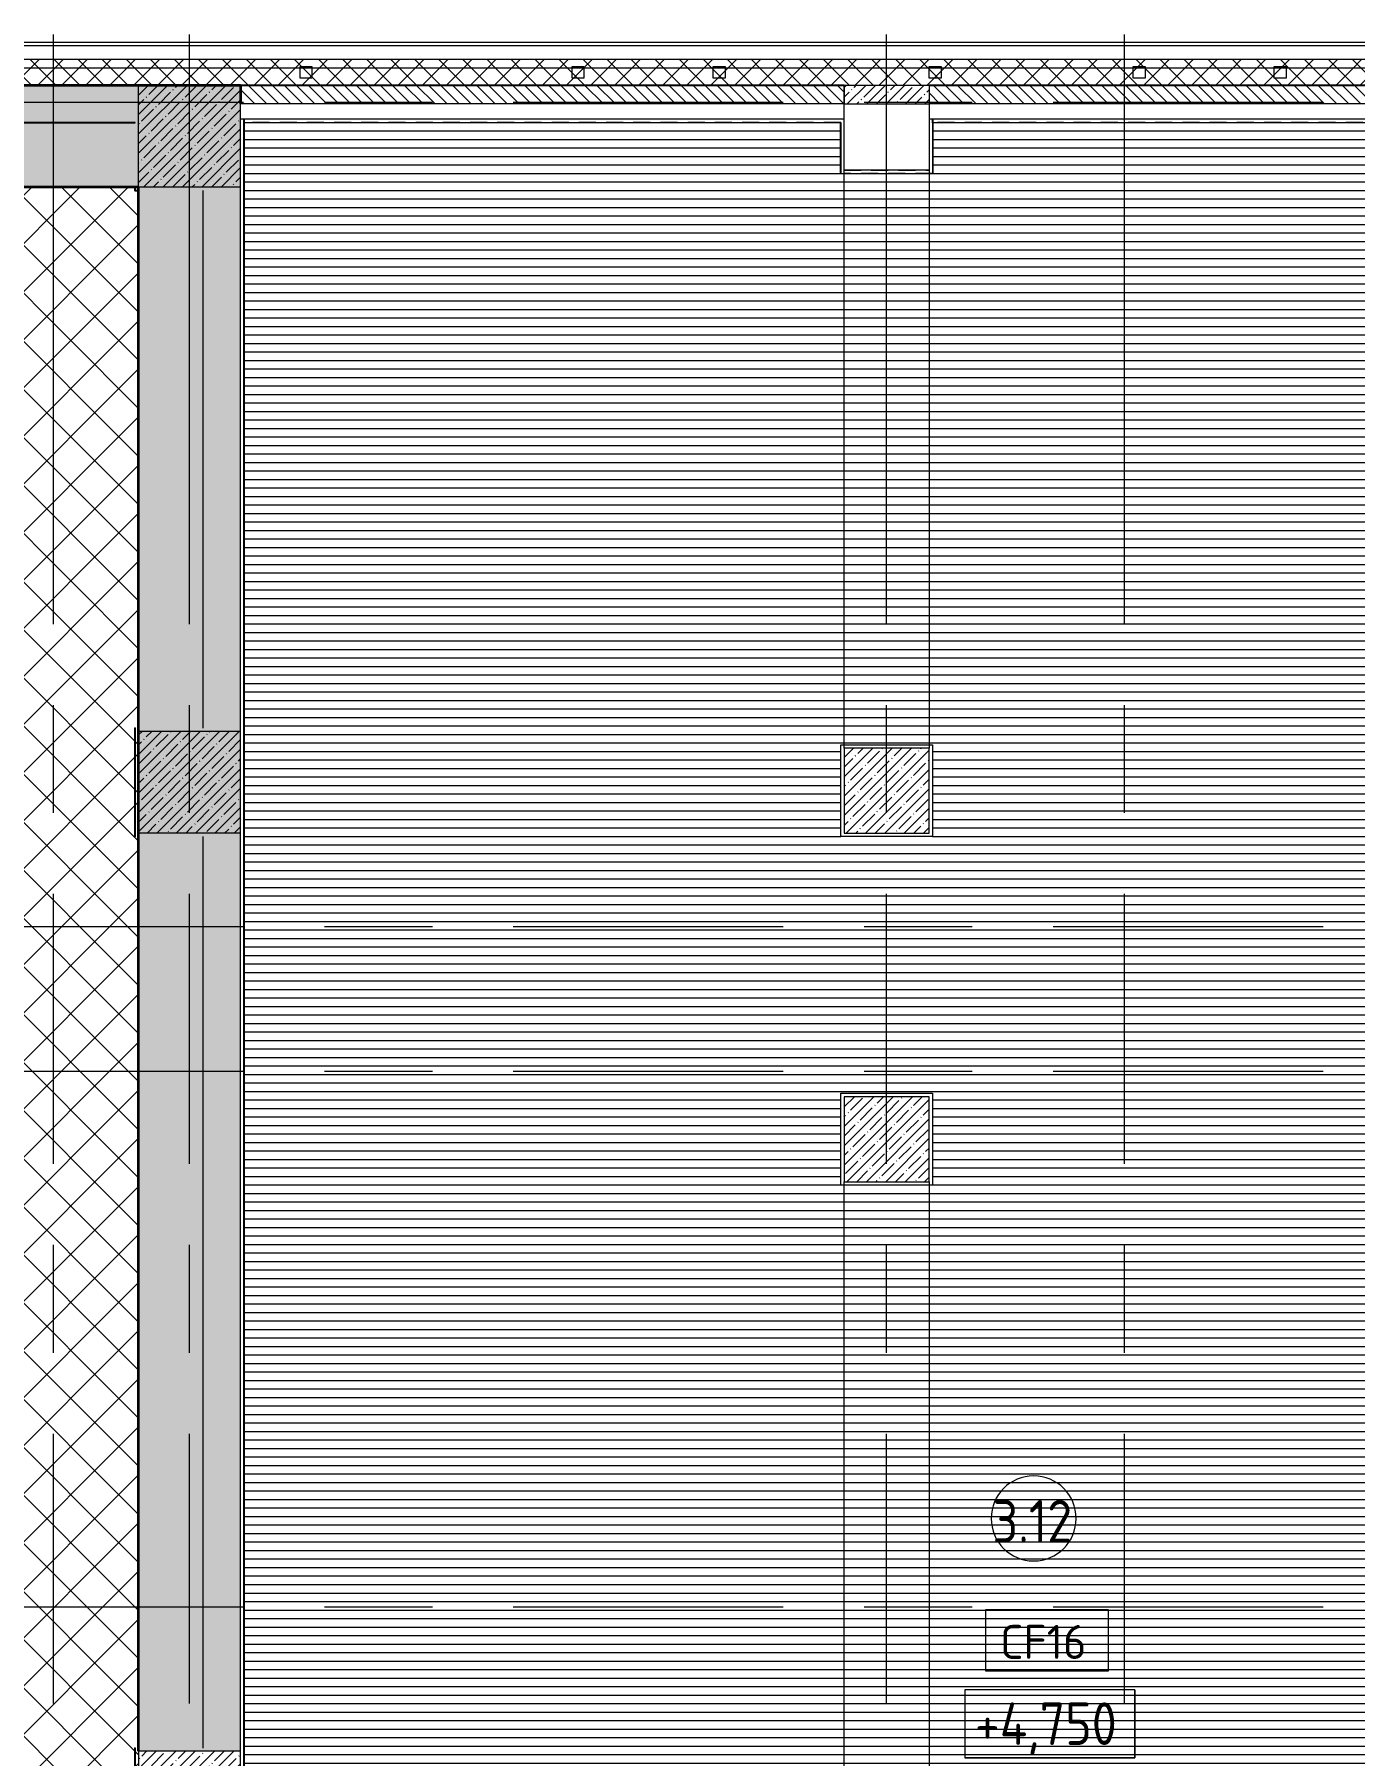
# Model space of a CAD drawing. Header units: millimetres. Extents: x 35378 to 237579, y -8553 to 29000.
# Drawn here: x 65547 to 73312, y 17274 to 27398 of the extents above; entities that cross this region are included whole.
import ezdxf

# ---------------------------------------------------------------- set-up
doc = ezdxf.new("R2010")
doc.units = ezdxf.units.MM
doc.linetypes.add('200_ШТРИХ__ш1_п0_6_', pattern=[160, 100, -60])
doc.linetypes.add('Осевая', pattern=[3175, 635, -476.25, 1587.5, -476.25])
for name, color, linetype, lineweight in [('A-AREA-IDEN', 7, 'Continuous', 9), ('A-CLNG', 7, 'Continuous', 9), ('A-CLNG-IDEN', 7, 'Continuous', 9), ('A-CLNG-PATT', 7, 'Continuous', 9), ('A-DETL-MBND', 7, '200_ШТРИХ__ш1_п0_6_', 9), ('A-FLOR', 7, 'Continuous', 9), ('A-GLAZ', 7, 'Continuous', 9), ('A-GLAZ-1', 7, 'Continuous', 13), ('A-WALL', 7, 'Continuous', 9), ('G-ANNO-DIMS', 7, 'Continuous', 9), ('I-WALL', 7, 'Continuous', 9), ('S-COLS', 7, 'Continuous', 9), ('Оси', 7, 'Continuous', 9), ('Оси-2', 7, 'Осевая', 9)]:
    doc.layers.add(name, color=color, linetype=linetype, lineweight=lineweight)
for name, color, linetype, lineweight, true_color in [('A-WALL-1', 7, 'Continuous', 35, 0x3c3c3c), ('A-WALL-2', 7, 'Continuous', 13, 0x3c3c3c), ('A-WALL-3', 7, 'Continuous', 25, 0x3c3c3c), ('A-WALL-FNSH-1', 7, 'Continuous', 9, 0x3c3c3c), ('A-WALL-FNSH-2', 7, 'Continuous', 13, 0x3c3c3c)]:
    doc.layers.add(name, color=color, linetype=linetype, lineweight=lineweight, true_color=true_color)
doc.styles.add('GOST Common', font='GOST_Common.ttf', dxfattribs={"width": 0.9, "height": 250})
doc.styles.add('GOST Common_1', font='GOST_Common.ttf', dxfattribs={"height": 200})
pattern_1 = [(45, (0, 0), (-57.02463, 57.02463), []), (45, (57.025, 0), (-57.02463, 57.02463), [100.806, -20.161, 3.353, -16.808])]
pattern_2 = [(45, (0, 0), (-70.71068, 70.71068), []), (135, (0, 0), (-70.71068, -70.71068), [])]
pattern_3 = [(180, (75779.226, 21830.566), (-6e-15, -50), [])]

# ---------------------------------------------------------------- blocks, each defined once
blk = doc.blocks.new('BSC_Колонна _Прямоугольная - 600х600-V14-План потолков с обозначением видов отделки и геометрии 1 этажа в осях 12-23')
at = {"layer": 'S-COLS'}
h = blk.add_hatch(dxfattribs=at)
h.set_pattern_fill('FP_16', color=256, style=0, pattern_type=2)
h.set_pattern_definition([(45, (-66460, -17000), (-57.02463, 57.02463), []), (45, (-66402.975, -17000), (-57.02463, 57.02463), [100.806, -20.161, 3.353, -16.808])])
h.paths.add_polyline_path([(-300, -300), (300, -300), (300, 300), (-300, 300)])
for p, q in [((300, 300), (-300, 300)), ((-300, 300), (-300, -300)), ((-300, -300), (300, -300))]:
    blk.add_line(p, q, dxfattribs=at)
blk = doc.blocks.new('BSC_Колонна _Прямоугольная - 500х500-V24-План потолков с обозначением видов отделки и геометрии 1 этажа в осях 12-23')
at = {"layer": 'S-COLS'}
h = blk.add_hatch(dxfattribs=at)
h.set_pattern_fill('FP_32', color=256, style=0, pattern_type=2)
h.set_pattern_definition([(45, (-70560, -22950), (-57.02463, 57.02463), []), (45, (-70502.975, -22950), (-57.02463, 57.02463), [100.806, -20.161, 3.353, -16.808])])
h.paths.add_polyline_path([(-250, -250), (250, -250), (250, 250), (-250, 250)])
for p, q in [((250, 250), (-250, 250)), ((-250, 250), (-250, -250)), ((250, -250), (250, 250)), ((-250, -250), (250, -250))]:
    blk.add_line(p, q, dxfattribs=at)
blk = doc.blocks.new('BSC_Колонна _Прямоугольная - 500х500-V31-План потолков с обозначением видов отделки и геометрии 1 этажа в осях 12-23')
at = {"layer": 'S-COLS'}
h = blk.add_hatch(dxfattribs=at)
h.set_pattern_fill('FP_40', color=256, style=0, pattern_type=2)
h.set_pattern_definition([(45, (-70560, -20900), (-57.02463, 57.02463), []), (45, (-70502.975, -20900), (-57.02463, 57.02463), [100.806, -20.161, 3.353, -16.808])])
h.paths.add_polyline_path([(-250, -250), (250, -250), (250, 250), (-250, 250), (-250, 241)])
for p, q in [((250, 250), (-250, 250)), ((-250, 250), (-250, -250)), ((250, -250), (250, 250)), ((-250, -250), (250, -250))]:
    blk.add_line(p, q, dxfattribs=at)
blk = doc.blocks.new('120_Окно_СКБ_2Ст - 120_Окно_СКБ_2Ст 2500х2500 _мал створка справа_-23206729-План потолков с обозначением видов отделки и геометрии 1 этажа в осях 12-23')
at = {"layer": 'A-GLAZ-1'}
for p, q in [((-1250, -75), (-1250, -5)), ((-1250, -5), (-1180, -5)), ((-1180, -75), (-1250, -75)), ((-1180, -5), (-1180, -75)), ((350, -75), (350, -5)), ((350, -5), (420, -5)), ((420, -75), (350, -75)), ((420, -5), (420, -75)), ((1180, -75), (1180, -5)), ((1180, -5), (1250, -5)), ((1250, -75), (1180, -75)), ((1250, -5), (1250, -75))]:
    blk.add_line(p, q, dxfattribs=at)
blk = doc.blocks.new('120_Окно_СКБ_2Ст - 120_Окно_СКБ_2Ст 2100х2400 _мал створка справа_-19092174-План потолков с обозначением видов отделки и геометрии 1 этажа в осях 12-23')
at = {"layer": 'A-GLAZ-1'}
for p, q in [((-1050, -75), (-1050, -5)), ((-1050, -5), (-980, -5)), ((-980, -75), (-1050, -75)), ((-980, -5), (-980, -75)), ((150, -75), (150, -5)), ((150, -5), (220, -5)), ((220, -75), (150, -75)), ((220, -5), (220, -75)), ((980, -75), (980, -5)), ((980, -5), (1050, -5)), ((1050, -75), (980, -75)), ((1050, -5), (1050, -75))]:
    blk.add_line(p, q, dxfattribs=at)
blk = doc.blocks.new('М_потолков - Марка_ Имя типа-25382930-План потолков с обозначением видов отделки и геометрии 1 этажа в осях 12-23')
at = {"layer": 'A-CLNG-IDEN'}
for p, q in [((3.625, 1.984375), (-3.625, 1.984375)), ((-3.625, 1.984375), (-3.625, -1.59375)), ((3.625, -1.59375), (3.625, 1.984375)), ((-3.625, -1.59375), (3.625, -1.59375))]:
    blk.add_line(p, q, dxfattribs=at)
blk = doc.blocks.new('Марка_Помещения - Номер-25198446-План потолков с обозначением видов отделки и геометрии 1 этажа в осях 12-23')
at = {"layer": 'A-AREA-IDEN'}
for start, end in [(360, 180), (180, 360)]:
    blk.add_arc((0, 0), 2.5, start, end, dxfattribs=at)
blk = doc.blocks.new('Высотные отметки - 10х4_h_-17668695-План потолков с обозначением видов отделки и геометрии 1 этажа в осях 12-23')
at = {"layer": 'G-ANNO-DIMS'}
for p, q in [((-5, 4), (-5, 0)), ((5, 4), (-5, 4)), ((5, 4), (-5, 4)), ((-5, 4), (-5, 0)), ((5, 4), (5, 0)), ((5, 0), (5, 4)), ((5, 0), (-5, 0)), ((-5, 0), (5, 0))]:
    blk.add_line(p, q, dxfattribs=at)

msp = doc.modelspace()

# ---------------------------------------------------------------- hatches: boundary and pattern name
at = {"layer": 'A-CLNG-PATT'}
h = msp.add_hatch(dxfattribs=at)
h.set_pattern_fill('FP_66', color=256, style=0, pattern_type=2)
h.set_pattern_definition(pattern_3)
h.paths.add_polyline_path([(82305.4, 11800), (83549, 11800), (83549, 11901), (84459, 11901), (84459, 15129), (84179, 15130), (84179, 15150), (79101, 15150), (79101, 15129), (78559, 15130), (78559, 15150), (74061, 15150), (74061, 15129), (73922, 15128.2), (73786.8, 15091.9), (73786.7, 15129), (73522, 15130), (73522, 15392.8), (73485.6, 15392.7), (73522, 15528), (73522, 15671), (73540, 15671), (73540, 18579), (73519, 18579), (73519, 19121), (74061, 19121), (74061, 19100), (78559, 19100), (78559, 19121), (79101, 19121), (79101, 19100), (84179, 19100), (84179, 19121), (84700, 19121), (84700, 22679), (83004, 22679), (83004, 26879), (81171, 26879), (81171, 26579), (81150, 26579), (81150, 23220), (81170, 23220), (81170, 22680), (80630, 22680), (80630, 23220), (80650, 23220), (80650, 26579), (80629, 26579), (80629, 26879), (77271, 26879), (77271, 26579), (77250, 26579), (77250, 23220), (77270, 23220), (77270, 22680), (76730, 22680), (76730, 23220), (76750, 23220), (76750, 26579), (76729, 26579), (76729, 26879), (74061, 26879), (74061, 26579), (74040, 26579), (74040, 23220), (74060, 23220), (74060, 22680), (73520, 22680), (73520, 23220), (73540, 23220), (73540, 26579), (73519, 26579), (73519, 26879), (70831, 26879), (70831, 26579), (70810, 26579), (70810, 23220), (70830, 23220), (70830, 22680), (70290, 22680), (70290, 23220), (70310, 23220), (70310, 26579), (70289, 26579), (70289, 26879), (66781, 26879), (66781, 13621), (68671, 13621), (68671, 11920), (70289, 11920), (70289, 12221), (70310, 12221), (70310, 15130), (70290, 15130), (70290, 15670), (70310, 15670), (70310, 20630), (70290, 20630), (70290, 21170), (70830, 21170), (70830, 20630), (70810, 20630), (70810, 15670), (70830, 15670), (70830, 15130), (70810, 15130), (70810, 12221), (70831, 12221), (70831, 11920), (73519, 11920), (73519, 12321), (79921, 12321), (79921, 11800), (80837.5, 11800)])
h.paths.add_polyline_path([(73522.2, 14728), (73485.9, 14863.2), (73558.4, 14863.3)])
h.paths.add_polyline_path([(73257.3, 15091.6), (73122, 15127.8), (73257.2, 15164.1), (73257.2, 15129.1)])
h.paths.add_polyline_path([(84970, 19121), (84970, 22679), (84750, 22679), (84750, 19121)])
h = msp.add_hatch(dxfattribs=at)
h.set_pattern_fill('FP_66', color=256, style=0, pattern_type=2)
h.set_pattern_definition(pattern_3)
h.paths.add_polyline_path([(70810, 12221), (70810, 15130), (70310, 15130), (70310, 12221), (70806.8, 12221)])
h.paths.add_polyline_path([(79394, 15150), (84179, 15151), (84179, 15493), (79101, 15493), (79101, 15150), (79369.6, 15150)])
h.paths.add_polyline_path([(77901.7, 15150), (78559, 15150), (78559, 15493), (74061, 15493), (74061, 15150), (76433.8, 15150)])
h.paths.add_polyline_path([(70562.1, 15670), (70810, 15670), (70810, 20630), (70310, 20630), (70310, 15670), (70312, 15670)])
h.paths.add_polyline_path([(73883, 15671), (73883, 18579), (73540, 18579), (73540, 15671), (73864.9, 15671)])
h.paths.add_polyline_path([(84160, 18747), (84179, 18747), (84179, 19100), (79101, 19100), (79101, 18747), (84150, 18747)])
h.paths.add_polyline_path([(78559, 18747), (78559, 19100), (74061, 19100), (74061, 18747), (78540, 18747)])
h.paths.add_polyline_path([(80650, 23220), (81150, 23220), (81150, 26579), (80650, 26579), (80650, 25274.9)])
h.paths.add_polyline_path([(77250, 23220), (77250, 26579), (76750, 26579), (76750, 23220), (76752.9, 23220)])
h.paths.add_polyline_path([(74040, 23220), (74040, 26579), (73540, 26579), (73540, 23220), (73542.9, 23220)])
h.paths.add_polyline_path([(70810, 23220), (70810, 26579), (70310, 26579), (70310, 23220), (70562.1, 23220)])
h = msp.add_hatch(dxfattribs=at)
h.set_pattern_fill('FP_61', color=256, style=0, pattern_type=2)
h.set_pattern_definition([(45, (0, 0), (-141.42136, 141.42136), []), (135, (0, 0), (-141.42136, -141.42136), [])])
h.paths.add_polyline_path([(66158.3, 12300), (66160, 12300), (66160, 26500), (42760, 26500), (42760, 12300), (64690.4, 12300)])
h.paths.add_polyline_path([(61160, 14457), (60960, 14457), (60960, 14657), (61160, 14657)])
h.paths.add_polyline_path([(61960, 14457), (61960, 14657), (62160, 14657), (62160, 14457)])
h.paths.add_polyline_path([(53960, 14457), (53960, 14657), (54160, 14657), (54160, 14457)])
h.paths.add_polyline_path([(54960, 14457), (54960, 14657), (55160, 14657), (55160, 14457)])
h.paths.add_polyline_path([(54443.4, 20281.7), (54390.3, 20293), (54340.6, 20315.1), (54296.6, 20347.1), (54260.3, 20387.5), (54233.1, 20434.5), (54216.3, 20486.2), (54210.6, 20540.3), (54216.3, 20594.4), (54233.1, 20646), (54260.3, 20693.1), (54296.6, 20733.5), (54340.6, 20765.5), (54390.3, 20787.6), (54443.4, 20798.9), (54497.8, 20798.9), (54550.9, 20787.6), (54600.6, 20765.5), (54644.6, 20733.5), (54680.9, 20693.1), (54708.1, 20646), (54724.9, 20594.4), (54730.6, 20540.3), (54724.9, 20486.2), (54708.1, 20434.5), (54680.9, 20387.5), (54644.6, 20347.1), (54600.6, 20315.1), (54550.9, 20293), (54497.8, 20281.7)])
at = {"layer": 'A-WALL'}
h = msp.add_hatch(dxfattribs=at)
h.set_pattern_fill('FP_19', color=256, style=0, pattern_type=2)
h.set_pattern_definition(pattern_2)
h.paths.add_polyline_path([(84970, 27200), (84970, 27250), (42060, 27250), (42060, 27200), (82305.4, 27200)])
h = msp.add_hatch(dxfattribs=at)
h.set_pattern_fill('FP_19', color=256, style=0, pattern_type=2)
h.set_pattern_definition(pattern_2)
h.paths.add_polyline_path([(84970, 27100), (84970, 27200), (42160, 27200), (42160, 27100), (82305.4, 27100)])
h = msp.add_hatch(dxfattribs=at)
h.set_pattern_fill('FP_20', color=256, style=0, pattern_type=2)
h.set_pattern_definition([(135, (0, 0), (-35.35534, -35.35534), [])])
h.paths.add_polyline_path([(83025.1, 26990), (84200, 26990), (84200, 27100), (81150, 27100), (81150, 26990), (82305.4, 26990)])
h.paths.add_polyline_path([(66760, 26990), (70310, 26990), (70310, 27100), (66760, 27100)])
h.paths.add_polyline_path([(80650, 26990), (80650, 27100), (77250, 27100), (77250, 26990), (79369.6, 26990)])
h.paths.add_polyline_path([(70810, 26990), (73540, 26990), (73540, 27100), (70810, 27100)])
h.paths.add_polyline_path([(76433.8, 26990), (76750, 26990), (76750, 27100), (74040, 27100), (74040, 26990), (74965.8, 26990)])
at = {"layer": 'I-WALL'}
h = msp.add_hatch(dxfattribs=at)
h.set_pattern_fill('FP_17', color=256, style=0, pattern_type=2)
h.set_pattern_definition(pattern_1)
h.paths.add_polyline_path([(66160, 26500), (66760, 26500), (66760, 27100), (42760, 27100), (42760, 26500), (66158.3, 26500)])
h = msp.add_hatch(dxfattribs=at)
h.set_pattern_fill('FP_17', color=256, style=0, pattern_type=2)
h.set_pattern_definition(pattern_1)
h.paths.add_polyline_path([(66160, 12300), (66760, 12300), (66760, 16700), (66160, 16700), (66160, 12872.6)])
h.paths.add_polyline_path([(66418.9, 17300), (66760, 17300), (66760, 26500), (66160, 26500), (66160, 17300)])
at = {"layer": 'S-COLS'}
h = msp.add_hatch(dxfattribs=at)
h.set_pattern_fill('FP_17', color=256, style=0, pattern_type=2)
h.set_pattern_definition(pattern_1)
h.paths.add_polyline_path([(66760, 26500), (66760, 27100), (66160, 27100), (66160, 26500)])
h = msp.add_hatch(dxfattribs=at)
h.set_pattern_fill('FP_17', color=256, style=0, pattern_type=2)
h.set_pattern_definition(pattern_1)
h.paths.add_polyline_path([(70810, 26990), (70810, 27100), (70310, 27100), (70310, 26990), (70562.1, 26990)])
h = msp.add_hatch(dxfattribs=at)
h.set_pattern_fill('FP_17', color=256, style=0, pattern_type=2)
h.set_pattern_definition(pattern_1)
h.paths.add_polyline_path([(66160, 22700), (66760, 22700), (66760, 23300), (66160, 23300)])

# ---------------------------------------------------------------- linework, layer by layer
at = {"layer": 'A-CLNG'}
for p, q in [((70289, 26879), (66781, 26879)), ((66781, 26879), (66781, 13621)), ((70830, 26879), (70830, 26579)), ((73519, 26879), (70831, 26879)), ((70831, 26879), (70831, 26579)), ((70831, 26579), (70289, 26579)), ((70290, 22680), (70290, 23220)), ((70290, 23220), (70830, 23220)), ((70829, 23220), (70829, 22680)), ((70830, 23220), (70830, 22680)), ((70830, 22680), (70290, 22680)), ((70290, 21170), (70830, 21170)), ((70290, 20630), (70290, 21170)), ((70829, 21170), (70829, 20630)), ((70830, 21170), (70830, 20630)), ((70830, 20630), (70290, 20630))]:
    msp.add_line(p, q, dxfattribs=at)
at = {"layer": 'A-DETL-MBND'}
for p, q in [((70290, 26880), (66780, 26880)), ((70290, 26580), (70290, 26880)), ((70830, 26879), (70830, 26900)), ((73520, 26880), (70830, 26880)), ((70831, 26900), (70831, 26879)), ((70290, 26580), (70310, 26580)), ((70310, 26600), (70810, 26600)), ((70830, 26580), (70310, 26580)), ((70810, 23200), (70310, 23200)), ((70310, 20650), (70810, 20650))]:
    msp.add_line(p, q, dxfattribs=at)
at = {"layer": 'A-FLOR'}
for p, q in [((70310, 23200), (70310, 26600)), ((70810, 26600), (70310, 26600)), ((70810, 26600), (70810, 23200)), ((70810, 23200), (70310, 23200)), ((70310, 20650), (70810, 20650)), ((70310, 15650), (70310, 20650)), ((70810, 20650), (70810, 15650))]:
    msp.add_line(p, q, dxfattribs=at)
at = {"layer": 'A-WALL'}
for p, q in [((84970, 27250), (42010, 27250)), ((84970, 27200), (42060, 27200)), ((70310, 26990), (70310, 27100)), ((70810, 27100), (70810, 26990)), ((66760, 26900), (66760, 26990)), ((70310, 26990), (66760, 26990)), ((73540, 26990), (70810, 26990)), ((66780, 26900), (66760, 26900)), ((70310, 26900), (66781, 26900)), ((73540, 26900), (70810, 26900))]:
    msp.add_line(p, q, dxfattribs=at)
at = {"layer": 'A-WALL-1'}
for p, q in [((42760, 27100), (66760, 27100)), ((66760, 27100), (66760, 26990)), ((66160, 26500), (42760, 26500)), ((66160, 17300), (66160, 26500))]:
    msp.add_line(p, q, dxfattribs=at)
at = {"layer": 'A-WALL-2'}
for p, q in [((84970, 27330), (41930, 27330)), ((70310, 27100), (84970, 27100))]:
    msp.add_line(p, q, dxfattribs=at)
at = {"layer": 'A-WALL-3'}
for p, q in [((66760, 27100), (70310, 27100)), ((70810, 27100), (73540, 27100))]:
    msp.add_line(p, q, dxfattribs=at)
at = {"layer": 'A-WALL-FNSH-1'}
msp.add_line((84970, 27350), (41910, 27350), dxfattribs=at)
at = {"layer": 'A-WALL-FNSH-2'}
for p, q in [((66140, 26880), (60781, 26880)), ((60781, 26879), (66140, 26879)), ((66140, 26879), (66140, 26880)), ((66160, 26480), (66140, 26480)), ((66140, 26480), (66140, 26479)), ((66140, 26479), (66160, 26479)), ((66539, 26479), (66539, 23320)), ((66540, 26479), (66539, 26479)), ((66540, 23320), (66540, 26479)), ((66539, 23320), (66540, 23320)), ((66539, 22679), (66539, 17320)), ((66540, 22679), (66539, 22679)), ((66540, 17320), (66540, 22679)), ((66539, 17320), (66540, 17320))]:
    msp.add_line(p, q, dxfattribs=at)
at = {"layer": 'I-WALL'}
for p, q in [((66760, 13400), (66760, 26900)), ((66780, 13620), (66780, 26900)), ((66781, 26900), (66781, 26879)), ((66781, 26880), (70290, 26880)), ((70289, 26579), (70289, 26879)), ((70290, 26879), (70289, 26879)), ((70290, 26880), (70290, 26579)), ((70831, 26880), (73520, 26880)), ((70831, 26880), (70831, 26879)), ((70290, 26580), (70830, 26580)), ((66139, 26479), (66139, 26500)), ((66139, 26479), (66140, 26479)), ((66140, 26500), (66140, 26480)), ((66139, 22679), (66139, 23320)), ((66140, 23320), (66139, 23320)), ((66140, 23320), (66140, 22679)), ((66139, 22679), (66140, 22679)), ((66139, 16679), (66139, 17320)), ((66140, 17320), (66139, 17320)), ((66140, 17320), (66140, 16679))]:
    msp.add_line(p, q, dxfattribs=at)
at = {"layer": 'S-COLS'}
for p, q in [((66160, 26500), (66160, 27100)), ((66160, 27100), (66760, 27100)), ((66760, 27100), (66760, 26990)), ((70310, 27100), (70310, 26990)), ((70310, 27100), (70810, 27100)), ((70810, 27100), (70810, 26990)), ((70310, 26990), (70810, 26990)), ((70310, 26600), (70310, 26990)), ((70810, 26990), (70810, 26600)), ((70810, 26600), (70310, 26600)), ((66760, 26500), (66160, 26500)), ((66160, 22700), (66160, 23300)), ((66160, 23300), (66760, 23300)), ((66760, 22700), (66160, 22700))]:
    msp.add_line(p, q, dxfattribs=at)
at = {"layer": 'Оси'}
for p, q in [((65660, 24898.1), (65660, 27398.1)), ((66460, 24898.1), (66460, 27398.1)), ((70560, 24898.1), (70560, 27398.1)), ((71960, 24898.1), (71960, 27398.1))]:
    msp.add_line(p, q, dxfattribs=at)
at = {"layer": 'Оси-2'}
for p, q in [((38678.1, 27000), (82214, 27000)), ((65660, 593.7), (65660, 24898.1)), ((66460, 593.7), (66460, 24898.1)), ((70560, 593.7), (70560, 24898.1)), ((71960, 593.7), (71960, 24898.1)), ((38678.1, 22150), (82214, 22150)), ((38678.1, 21300), (82214, 21300)), ((38678.1, 18150), (82214, 18150))]:
    msp.add_line(p, q, dxfattribs=at)

# ---------------------------------------------------------------- block references
at = {"layer": 'A-AREA-IDEN', "xscale": 99.99999999999993, "yscale": 99.99999999999993, "zscale": 99.99999999999993}
msp.add_blockref('Марка_Помещения - Номер-25198446-План потолков с обозначением видов отделки и геометрии 1 этажа в осях 12-23', (71424.8, 18669.3), dxfattribs=at)
at = {"layer": 'A-CLNG-IDEN', "xscale": 99.99999999999993, "yscale": 99.99999999999993, "zscale": 99.99999999999993}
msp.add_blockref('М_потолков - Марка_ Имя типа-25382930-План потолков с обозначением видов отделки и геометрии 1 этажа в осях 12-23', (71503.2, 17932.9), dxfattribs=at)
at = {"layer": 'A-GLAZ'}
for name, p in [('120_Окно_СКБ_2Ст - 120_Окно_СКБ_2Ст 2500х2500 _мал створка справа_-23206729-План потолков с обозначением видов отделки и геометрии 1 этажа в осях 12-23', (68360, 27215)), ('120_Окно_СКБ_2Ст - 120_Окно_СКБ_2Ст 2100х2400 _мал створка справа_-19092174-План потолков с обозначением видов отделки и геометрии 1 этажа в осях 12-23', (71860, 27215))]:
    msp.add_blockref(name, p, dxfattribs=at)
at = {"layer": 'G-ANNO-DIMS', "xscale": 99.99999999999993, "yscale": 99.99999999999993, "zscale": 99.99999999999993}
msp.add_blockref('Высотные отметки - 10х4_h_-17668695-План потолков с обозначением видов отделки и геометрии 1 этажа в осях 12-23', (71519.6, 17260.2), dxfattribs=at)
at = {"layer": 'S-COLS'}
for name, p in [('BSC_Колонна _Прямоугольная - 500х500-V24-План потолков с обозначением видов отделки и геометрии 1 этажа в осях 12-23', (70560, 22950)), ('BSC_Колонна _Прямоугольная - 500х500-V31-План потолков с обозначением видов отделки и геометрии 1 этажа в осях 12-23', (70560, 20900)), ('BSC_Колонна _Прямоугольная - 600х600-V14-План потолков с обозначением видов отделки и геометрии 1 этажа в осях 12-23', (66460, 17000))]:
    msp.add_blockref(name, p, dxfattribs=at)

# ---------------------------------------------------------------- texts
at = {"layer": 'A-AREA-IDEN', "insert": (71182.9, 18777.8), "char_height": 250, "width": 606.076, "attachment_point": 1, "style": 'GOST Common'}
msp.add_mtext('3.12', dxfattribs=at)
at = {"layer": 'A-CLNG-IDEN', "insert": (71227.9, 18042.7), "char_height": 200, "width": 649.367, "attachment_point": 1, "style": 'GOST Common_1'}
msp.add_mtext('CF16', dxfattribs=at)
at = {"layer": 'G-ANNO-DIMS', "insert": (71079.6, 17586.9), "char_height": 250, "width": 1055.976, "attachment_point": 1, "line_spacing_factor": 1.022761, "style": 'GOST Common'}
msp.add_mtext('+4,750', dxfattribs=at)

doc.saveas('drawing.dxf')
